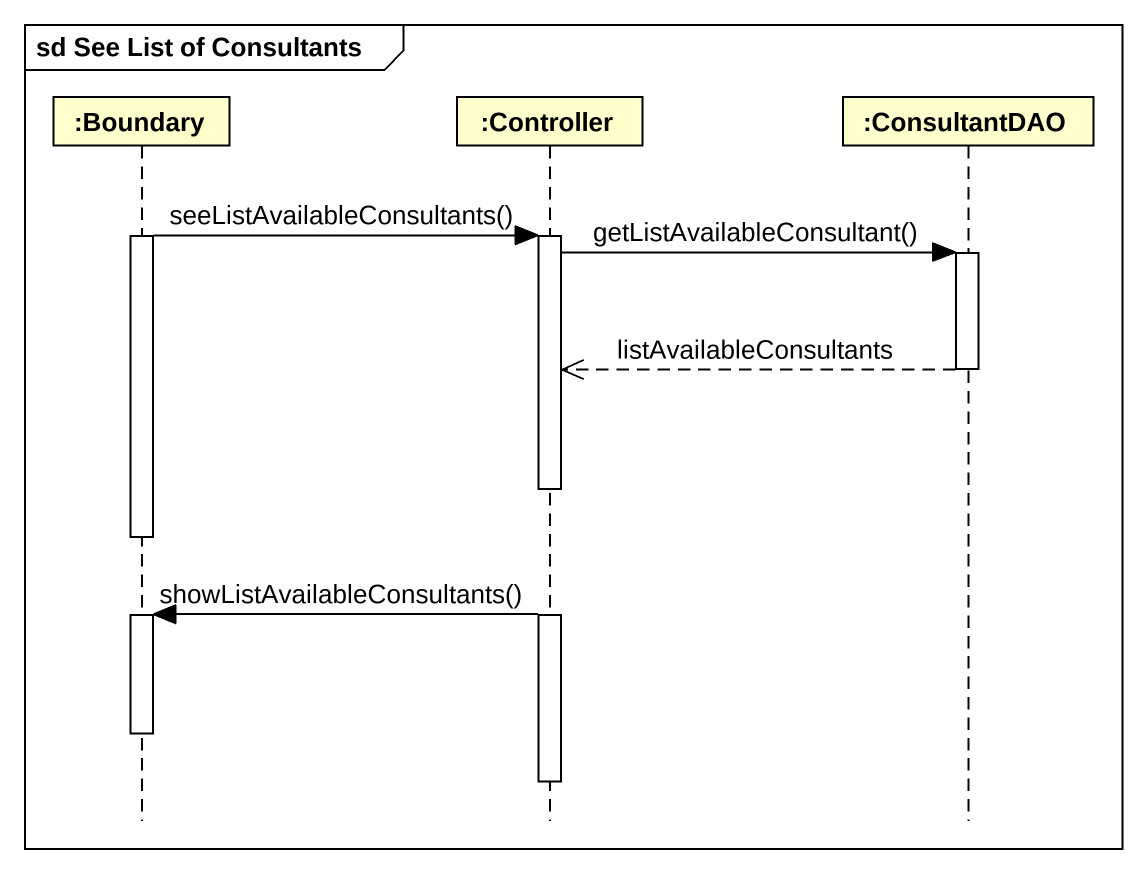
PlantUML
@startuml
mainframe sd See List of Consultants
hide footbox
participant ":Boundary" as Boundary_
participant ":Controller" as Controller
participant ":ConsultantDAO" as ConsultantDAO

activate Boundary_
Boundary_ -> Controller : seeListAvailableConsultants()
activate Controller
Controller -> ConsultantDAO : getListAvailableConsultant()
activate ConsultantDAO
ConsultantDAO -->> Controller : listAvailableConsultants
deactivate ConsultantDAO
deactivate Boundary_
Controller -> Boundary_ : showListAvailableConsultants()
activate Boundary_
deactivate Boundary_
deactivate Controller
@enduml
